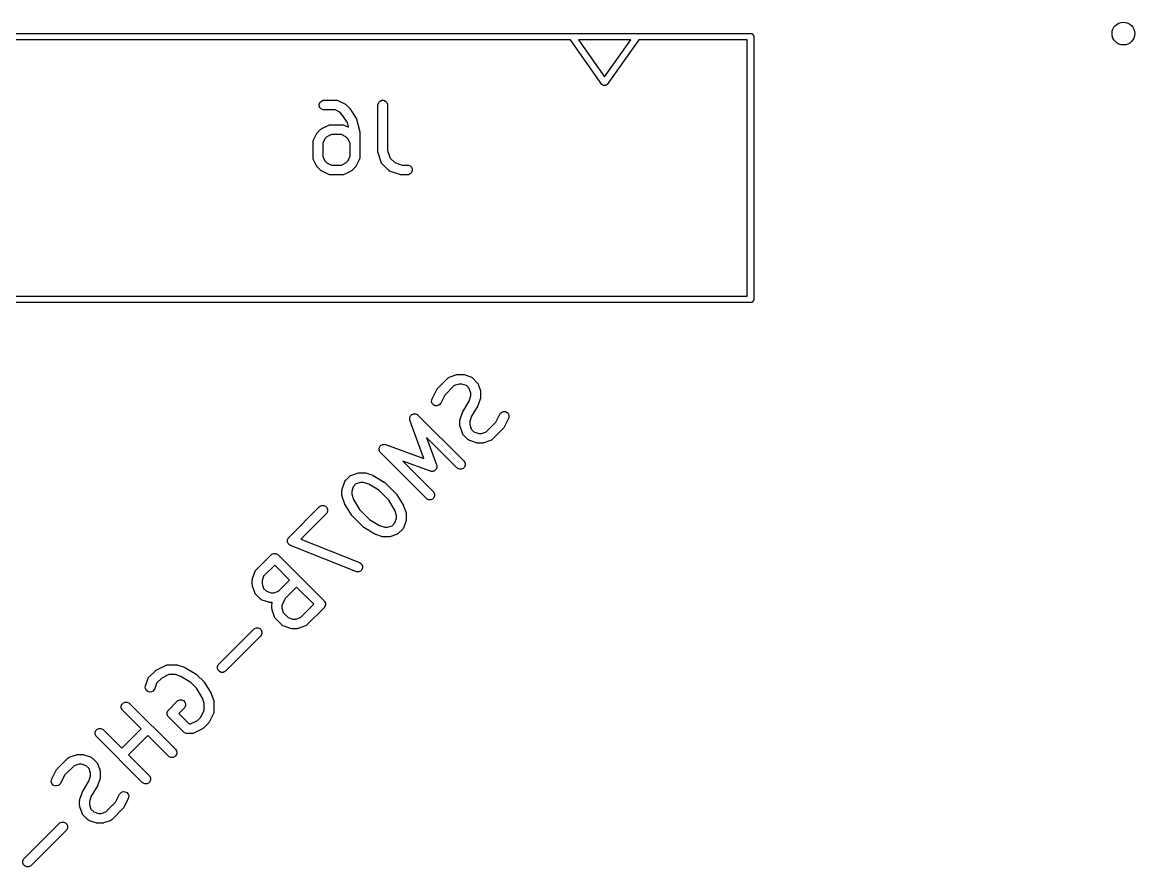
# Model space of a CAD drawing. Extents: x -0.05 to 2.94, y -0.16 to 2.16.
# Drawn here: x 2.132 to 2.807, y -0.106 to 0.407 of the extents above; entities that cross this region are included whole.
import ezdxf

# ---------------------------------------------------------------- set-up
doc = ezdxf.new("R2010")
doc.units = 0
doc.header["$MEASUREMENT"] = 0
doc.layers.add('BLACK', color=7, linetype='CONTINUOUS')

msp = doc.modelspace()

# ---------------------------------------------------------------- linework, layer by layer
at = {"layer": 'BLACK', "linetype": 'CONTINUOUS'}
for p, q in [((2.10142, 0.40013), (2.57386, 0.40013)), ((2.57386, 0.40013), (2.57461, 0.39998)), ((2.57461, 0.39998), (2.57568, 0.39891)), ((2.57568, 0.39891), (2.57583, 0.39816)), ((2.57583, 0.39816), (2.57583, 0.23871)), ((2.46457, 0.39619), (2.10339, 0.39619)), ((2.48367, 0.36918), (2.46457, 0.39619)), ((2.46939, 0.39619), (2.48528, 0.37373)), ((2.50116, 0.39619), (2.46939, 0.39619)), ((2.48528, 0.37373), (2.50116, 0.39619)), ((2.50598, 0.39619), (2.48688, 0.36918)), ((2.57189, 0.39619), (2.50598, 0.39619)), ((2.57189, 0.24068), (2.57189, 0.39619)), ((2.48423, 0.36865), (2.48367, 0.36918)), ((2.48456, 0.3686), (2.48423, 0.36865)), ((2.48484, 0.3684), (2.48456, 0.3686)), ((2.48528, 0.36847), (2.48484, 0.3684)), ((2.48571, 0.3684), (2.48528, 0.36847)), ((2.48599, 0.3686), (2.48571, 0.3684)), ((2.48633, 0.36865), (2.48599, 0.3686)), ((2.48688, 0.36918), (2.48633, 0.36865)), ((2.31224, 0.35721), (2.31269, 0.35827)), ((2.31269, 0.35827), (2.3135, 0.35908)), ((2.3135, 0.35908), (2.31456, 0.35953)), ((2.31456, 0.35953), (2.31514, 0.35958)), ((2.31514, 0.35958), (2.32264, 0.35958)), ((2.32264, 0.35958), (2.32322, 0.35953)), ((2.32322, 0.35953), (2.32331, 0.35948)), ((2.32331, 0.35948), (2.32342, 0.35948)), ((2.32342, 0.35948), (2.32396, 0.35927)), ((2.32396, 0.35927), (2.32771, 0.3574)), ((2.34787, 0.35721), (2.34831, 0.35827)), ((2.34831, 0.35827), (2.34912, 0.35908)), ((2.34912, 0.35908), (2.35019, 0.35953)), ((2.35019, 0.35953), (2.35134, 0.35953)), ((2.35134, 0.35953), (2.3524, 0.35908)), ((2.3524, 0.35908), (2.35322, 0.35827)), ((2.35322, 0.35827), (2.35366, 0.35721)), ((2.31224, 0.35605), (2.31224, 0.35721)), ((2.31269, 0.35499), (2.31224, 0.35605)), ((2.3135, 0.35417), (2.31269, 0.35499)), ((2.31456, 0.35373), (2.3135, 0.35417)), ((2.31514, 0.35368), (2.31456, 0.35373)), ((2.32194, 0.35368), (2.31514, 0.35368)), ((2.32464, 0.35233), (2.32194, 0.35368)), ((2.32597, 0.351), (2.32464, 0.35233)), ((2.32927, 0.34604), (2.32597, 0.351)), ((2.32771, 0.3574), (2.32796, 0.35724)), ((2.32796, 0.35724), (2.32803, 0.35721)), ((2.32803, 0.35721), (2.32811, 0.35714)), ((2.32811, 0.35714), (2.3282, 0.35709)), ((2.3282, 0.35709), (2.32825, 0.35703)), ((2.32825, 0.35703), (2.32848, 0.35684)), ((2.32848, 0.35684), (2.33035, 0.35497)), ((2.33035, 0.35497), (2.33035, 0.35497)), ((2.33035, 0.35497), (2.33035, 0.35497)), ((2.33035, 0.35497), (2.33054, 0.35474)), ((2.33054, 0.35474), (2.33072, 0.35452)), ((2.33072, 0.35452), (2.33072, 0.35452)), ((2.33072, 0.35452), (2.33072, 0.35452)), ((2.33072, 0.35452), (2.33447, 0.34889)), ((2.34781, 0.35663), (2.34787, 0.35721)), ((2.34781, 0.32851), (2.34781, 0.35663)), ((2.35366, 0.35721), (2.35371, 0.35663)), ((2.35371, 0.35663), (2.35371, 0.32899)), ((2.31382, 0.3424), (2.31757, 0.34427)), ((2.31757, 0.34427), (2.31811, 0.34448)), ((2.31811, 0.34448), (2.31822, 0.34449)), ((2.31822, 0.34449), (2.31831, 0.34453)), ((2.31831, 0.34453), (2.31889, 0.34458)), ((2.31889, 0.34458), (2.32639, 0.34458)), ((2.32639, 0.34458), (2.32697, 0.34453)), ((2.32697, 0.34453), (2.32706, 0.34449)), ((2.32706, 0.34449), (2.32717, 0.34448)), ((2.32717, 0.34448), (2.32771, 0.34427)), ((2.32771, 0.34427), (2.33, 0.34313)), ((2.33, 0.34313), (2.32927, 0.34604)), ((2.33447, 0.34889), (2.33464, 0.34858)), ((2.33464, 0.34858), (2.33468, 0.34852)), ((2.33468, 0.34852), (2.33471, 0.34845)), ((2.33471, 0.34845), (2.33474, 0.34838)), ((2.33474, 0.34838), (2.33476, 0.34831)), ((2.33476, 0.34831), (2.33488, 0.34797)), ((2.33488, 0.34797), (2.33675, 0.34047)), ((2.30875, 0.33545), (2.31062, 0.3392)), ((2.31062, 0.3392), (2.31078, 0.33945)), ((2.31078, 0.33945), (2.31081, 0.33952)), ((2.31081, 0.33952), (2.31088, 0.3396)), ((2.31088, 0.3396), (2.31093, 0.33969)), ((2.31093, 0.33969), (2.31099, 0.33974)), ((2.31099, 0.33974), (2.31118, 0.33997)), ((2.31118, 0.33997), (2.31305, 0.34184)), ((2.31305, 0.34184), (2.31328, 0.34203)), ((2.31328, 0.34203), (2.31333, 0.34209)), ((2.31333, 0.34209), (2.31342, 0.34214)), ((2.31342, 0.34214), (2.3135, 0.34221)), ((2.3135, 0.34221), (2.31357, 0.34224)), ((2.31357, 0.34224), (2.31382, 0.3424)), ((2.31959, 0.33868), (2.31689, 0.33733)), ((2.32569, 0.33868), (2.31959, 0.33868)), ((2.32839, 0.33733), (2.32569, 0.33868)), ((2.33675, 0.34047), (2.33677, 0.34037)), ((2.33677, 0.34037), (2.33678, 0.34033)), ((2.33678, 0.34033), (2.33681, 0.34012)), ((2.33681, 0.34012), (2.33684, 0.3399)), ((2.33684, 0.3399), (2.33683, 0.33986)), ((2.33683, 0.33986), (2.33684, 0.33976)), ((2.33684, 0.33976), (2.33684, 0.32476)), ((2.30844, 0.33413), (2.3085, 0.33471)), ((2.30844, 0.32476), (2.30844, 0.33413)), ((2.3085, 0.33471), (2.30854, 0.33481)), ((2.30854, 0.33491), (2.30875, 0.33545)), ((2.30854, 0.33481), (2.30854, 0.33491)), ((2.31569, 0.33613), (2.31434, 0.33343)), ((2.31434, 0.33343), (2.31434, 0.32546)), ((2.31689, 0.33733), (2.31569, 0.33613)), ((2.32959, 0.33613), (2.32839, 0.33733)), ((2.33094, 0.33343), (2.32959, 0.33613)), ((2.33094, 0.32546), (2.33094, 0.33343)), ((2.3085, 0.32418), (2.30844, 0.32476)), ((2.30854, 0.32408), (2.3085, 0.32418)), ((2.30854, 0.32398), (2.30854, 0.32408)), ((2.30875, 0.32344), (2.30854, 0.32398)), ((2.31434, 0.32546), (2.31569, 0.32276)), ((2.32959, 0.32276), (2.33094, 0.32546)), ((2.33674, 0.32398), (2.33653, 0.32344)), ((2.33678, 0.32418), (2.33674, 0.32408)), ((2.33674, 0.32408), (2.33674, 0.32398)), ((2.33684, 0.32476), (2.33678, 0.32418)), ((2.34784, 0.32822), (2.34781, 0.32851)), ((2.34783, 0.32814), (2.34784, 0.32822)), ((2.34785, 0.32804), (2.34783, 0.32814)), ((2.34787, 0.32793), (2.34785, 0.32804)), ((2.34789, 0.32786), (2.34787, 0.32793)), ((2.34796, 0.32757), (2.34789, 0.32786)), ((2.34983, 0.32195), (2.34796, 0.32757)), ((2.35371, 0.32899), (2.35522, 0.32448)), ((2.35522, 0.32448), (2.35798, 0.32171)), ((2.31062, 0.31969), (2.30875, 0.32344)), ((2.31078, 0.31944), (2.31062, 0.31969)), ((2.31081, 0.31937), (2.31078, 0.31944)), ((2.31088, 0.31929), (2.31081, 0.31937)), ((2.31093, 0.3192), (2.31088, 0.31929)), ((2.31099, 0.31915), (2.31093, 0.3192)), ((2.31118, 0.31892), (2.31099, 0.31915)), ((2.31305, 0.31705), (2.31118, 0.31892)), ((2.31569, 0.32276), (2.31689, 0.32156)), ((2.31689, 0.32156), (2.31959, 0.32021)), ((2.31959, 0.32021), (2.32569, 0.32021)), ((2.32569, 0.32021), (2.32839, 0.32156)), ((2.32839, 0.32156), (2.32959, 0.32276)), ((2.3341, 0.31892), (2.33223, 0.31705)), ((2.33429, 0.31915), (2.3341, 0.31892)), ((2.33435, 0.3192), (2.33429, 0.31915)), ((2.3344, 0.31929), (2.33435, 0.3192)), ((2.33447, 0.31937), (2.3344, 0.31929)), ((2.3345, 0.31944), (2.33447, 0.31937)), ((2.33465, 0.31969), (2.3345, 0.31944)), ((2.33653, 0.32344), (2.33465, 0.31969)), ((2.35007, 0.32142), (2.34983, 0.32195)), ((2.35014, 0.32134), (2.35007, 0.32142)), ((2.35018, 0.32124), (2.35014, 0.32134)), ((2.35055, 0.3208), (2.35018, 0.32124)), ((2.3543, 0.31705), (2.35055, 0.3208)), ((2.35798, 0.32171), (2.36249, 0.32021)), ((2.36249, 0.32021), (2.36576, 0.32021)), ((2.36576, 0.32021), (2.36634, 0.32016)), ((2.36634, 0.32016), (2.3674, 0.31971)), ((2.3674, 0.31971), (2.36821, 0.3189)), ((2.36821, 0.3189), (2.36866, 0.31784)), ((2.36866, 0.31784), (2.36866, 0.31668)), ((2.31328, 0.31686), (2.31305, 0.31705)), ((2.31333, 0.3168), (2.31328, 0.31686)), ((2.31342, 0.31675), (2.31333, 0.3168)), ((2.3135, 0.31668), (2.31342, 0.31675)), ((2.31357, 0.31665), (2.3135, 0.31668)), ((2.31382, 0.31649), (2.31357, 0.31665)), ((2.31757, 0.31462), (2.31382, 0.31649)), ((2.31811, 0.31441), (2.31757, 0.31462)), ((2.31822, 0.3144), (2.31811, 0.31441)), ((2.31831, 0.31436), (2.31822, 0.3144)), ((2.31889, 0.31431), (2.31831, 0.31436)), ((2.32639, 0.31431), (2.31889, 0.31431)), ((2.32697, 0.31436), (2.32639, 0.31431)), ((2.32706, 0.3144), (2.32697, 0.31436)), ((2.32717, 0.31441), (2.32706, 0.3144)), ((2.32771, 0.31462), (2.32717, 0.31441)), ((2.33146, 0.31649), (2.32771, 0.31462)), ((2.33171, 0.31665), (2.33146, 0.31649)), ((2.33178, 0.31668), (2.33171, 0.31665)), ((2.33186, 0.31675), (2.33178, 0.31668)), ((2.33195, 0.3168), (2.33186, 0.31675)), ((2.332, 0.31686), (2.33195, 0.3168)), ((2.33223, 0.31705), (2.332, 0.31686)), ((2.35474, 0.31668), (2.3543, 0.31705)), ((2.35484, 0.31664), (2.35474, 0.31668)), ((2.35492, 0.31657), (2.35484, 0.31664)), ((2.35545, 0.31633), (2.35492, 0.31657)), ((2.36108, 0.31446), (2.35545, 0.31633)), ((2.36136, 0.31439), (2.36108, 0.31446)), ((2.36143, 0.31436), (2.36136, 0.31439)), ((2.36154, 0.31435), (2.36143, 0.31436)), ((2.36164, 0.31433), (2.36154, 0.31435)), ((2.36172, 0.31434), (2.36164, 0.31433)), ((2.36201, 0.31431), (2.36172, 0.31434)), ((2.36576, 0.31431), (2.36201, 0.31431)), ((2.36634, 0.31436), (2.36576, 0.31431)), ((2.3674, 0.3148), (2.36634, 0.31436)), ((2.36821, 0.31562), (2.3674, 0.3148)), ((2.36866, 0.31668), (2.36821, 0.31562)), ((2.57386, 0.23674), (2.10142, 0.23674)), ((2.10339, 0.24068), (2.57189, 0.24068)), ((2.57461, 0.23689), (2.57386, 0.23674)), ((2.57568, 0.23796), (2.57461, 0.23689)), ((2.57583, 0.23871), (2.57568, 0.23796)), ((2.38385, 0.18438), (2.39048, 0.19101)), ((2.39048, 0.19101), (2.39092, 0.19137)), ((2.39092, 0.19137), (2.39102, 0.19141)), ((2.39102, 0.19141), (2.3911, 0.19148)), ((2.3911, 0.19148), (2.39163, 0.19172)), ((2.39163, 0.19172), (2.39561, 0.19305)), ((2.39561, 0.19305), (2.39589, 0.19311)), ((2.39589, 0.19311), (2.39597, 0.19314)), ((2.39597, 0.19314), (2.39607, 0.19315)), ((2.39607, 0.19315), (2.39617, 0.19317)), ((2.39617, 0.19317), (2.39625, 0.19317)), ((2.39625, 0.19317), (2.39654, 0.1932)), ((2.39654, 0.1932), (2.39919, 0.1932)), ((2.39919, 0.1932), (2.39948, 0.19317)), ((2.39948, 0.19317), (2.39956, 0.19317)), ((2.39956, 0.19317), (2.39966, 0.19315)), ((2.39966, 0.19315), (2.39977, 0.19314)), ((2.39977, 0.19314), (2.39984, 0.19311)), ((2.39984, 0.19311), (2.40013, 0.19305)), ((2.40013, 0.19305), (2.4041, 0.19172)), ((2.4041, 0.19172), (2.40463, 0.19148)), ((2.40463, 0.19148), (2.40471, 0.19141)), ((2.40471, 0.19141), (2.40481, 0.19137)), ((2.40481, 0.19137), (2.40526, 0.19101)), ((2.40526, 0.19101), (2.40791, 0.18836)), ((2.38064, 0.17831), (2.3833, 0.18361)), ((2.3833, 0.18361), (2.38345, 0.18386)), ((2.38345, 0.18386), (2.38348, 0.18393)), ((2.38348, 0.18393), (2.38355, 0.18401)), ((2.38355, 0.18401), (2.3836, 0.1841)), ((2.3836, 0.1841), (2.38366, 0.18415)), ((2.38366, 0.18415), (2.38385, 0.18438)), ((2.39416, 0.18634), (2.38836, 0.18054)), ((2.39702, 0.18729), (2.39416, 0.18634)), ((2.39871, 0.18729), (2.39702, 0.18729)), ((2.40157, 0.18634), (2.39871, 0.18729)), ((2.40324, 0.18467), (2.40157, 0.18634)), ((2.40419, 0.18181), (2.40324, 0.18467)), ((2.40791, 0.18836), (2.40828, 0.18791)), ((2.40828, 0.18791), (2.40832, 0.18781)), ((2.40832, 0.18781), (2.40839, 0.18773)), ((2.40839, 0.18773), (2.40862, 0.1872)), ((2.40862, 0.1872), (2.40995, 0.18322)), ((2.40995, 0.18322), (2.41001, 0.18294)), ((2.41001, 0.18294), (2.41004, 0.18287)), ((2.41004, 0.18287), (2.41005, 0.18276)), ((2.41005, 0.18276), (2.41008, 0.18266)), ((2.41008, 0.18266), (2.41007, 0.18258)), ((2.41007, 0.18258), (2.4101, 0.18229)), ((2.4101, 0.18229), (2.4101, 0.17964)), ((2.38036, 0.17662), (2.38044, 0.17777)), ((2.38072, 0.17553), (2.38036, 0.17662)), ((2.38044, 0.17777), (2.38064, 0.17831)), ((2.38147, 0.17466), (2.38072, 0.17553)), ((2.38593, 0.17567), (2.38562, 0.17518)), ((2.38836, 0.18054), (2.38593, 0.17567)), ((2.39931, 0.17055), (2.40312, 0.1769)), ((2.40312, 0.1769), (2.40419, 0.18012)), ((2.40419, 0.18012), (2.40419, 0.18181)), ((2.40995, 0.17871), (2.40862, 0.17473)), ((2.41001, 0.17899), (2.40995, 0.17871)), ((2.41004, 0.17906), (2.41001, 0.17899)), ((2.41005, 0.17917), (2.41004, 0.17906)), ((2.41008, 0.17927), (2.41005, 0.17917)), ((2.4101, 0.17964), (2.41007, 0.17935)), ((2.41007, 0.17935), (2.41008, 0.17927)), ((2.36803, 0.16848), (2.36839, 0.16884)), ((2.36839, 0.16884), (2.36845, 0.16886)), ((2.36845, 0.16886), (2.3685, 0.16891)), ((2.3685, 0.16891), (2.36898, 0.16908)), ((2.36898, 0.16908), (2.36945, 0.16928)), ((2.36945, 0.16928), (2.36952, 0.16928)), ((2.36952, 0.16928), (2.36958, 0.1693)), ((2.36958, 0.1693), (2.37009, 0.16928)), ((2.37009, 0.16928), (2.3706, 0.16928)), ((2.3706, 0.16928), (2.37067, 0.16925)), ((2.37067, 0.16925), (2.37073, 0.16925)), ((2.37073, 0.16925), (2.3712, 0.16903)), ((2.3712, 0.16903), (2.37167, 0.16884)), ((2.37167, 0.16884), (2.37174, 0.16878)), ((2.37174, 0.16878), (2.37178, 0.16876)), ((2.37178, 0.16876), (2.37182, 0.16871)), ((2.37182, 0.16871), (2.37212, 0.16847)), ((2.38251, 0.17414), (2.38147, 0.17466)), ((2.38365, 0.17406), (2.38251, 0.17414)), ((2.38475, 0.17442), (2.38365, 0.17406)), ((2.38562, 0.17518), (2.38475, 0.17442)), ((2.39772, 0.16599), (2.39904, 0.16997)), ((2.39904, 0.16997), (2.39906, 0.17001)), ((2.39906, 0.17003), (2.39917, 0.17026)), ((2.39906, 0.17001), (2.39906, 0.17003)), ((2.39917, 0.17026), (2.39928, 0.1705)), ((2.39928, 0.1705), (2.39929, 0.17051)), ((2.39929, 0.17051), (2.39931, 0.17055)), ((2.40835, 0.17414), (2.40454, 0.16779)), ((2.40837, 0.17418), (2.40835, 0.17414)), ((2.40839, 0.1742), (2.40837, 0.17418)), ((2.40849, 0.17443), (2.40839, 0.1742)), ((2.4086, 0.17467), (2.40849, 0.17443)), ((2.40862, 0.17473), (2.4086, 0.17469)), ((2.4086, 0.17469), (2.4086, 0.17467)), ((2.4193, 0.16416), (2.42174, 0.16903)), ((2.42174, 0.16903), (2.42205, 0.16952)), ((2.42205, 0.16952), (2.42292, 0.17027)), ((2.42292, 0.17027), (2.42401, 0.17064)), ((2.42401, 0.17064), (2.42516, 0.17056)), ((2.42516, 0.17056), (2.42619, 0.17004)), ((2.42619, 0.17004), (2.42695, 0.16917)), ((2.42695, 0.16917), (2.42731, 0.16808)), ((2.36711, 0.16593), (2.36713, 0.16645)), ((2.36713, 0.16585), (2.36711, 0.16593)), ((2.36713, 0.16696), (2.36716, 0.16702)), ((2.36713, 0.16645), (2.36713, 0.16696)), ((2.36713, 0.16581), (2.36713, 0.16585)), ((2.36716, 0.16574), (2.36713, 0.16581)), ((2.36716, 0.16709), (2.36738, 0.16755)), ((2.36716, 0.16702), (2.36716, 0.16709)), ((2.36725, 0.16537), (2.36716, 0.16574)), ((2.3757, 0.14216), (2.36725, 0.16537)), ((2.36738, 0.16755), (2.36757, 0.16802)), ((2.36757, 0.16802), (2.36762, 0.16807)), ((2.36762, 0.16807), (2.36765, 0.16813)), ((2.36765, 0.16813), (2.36803, 0.16848)), ((2.37212, 0.16847), (2.39996, 0.14063)), ((2.39757, 0.16506), (2.39759, 0.16535)), ((2.39757, 0.16241), (2.39757, 0.16506)), ((2.39759, 0.16211), (2.39757, 0.16241)), ((2.39759, 0.16543), (2.39761, 0.16553)), ((2.39759, 0.16535), (2.39759, 0.16543)), ((2.39759, 0.16204), (2.39759, 0.16211)), ((2.39761, 0.16193), (2.39759, 0.16204)), ((2.39761, 0.16553), (2.39762, 0.16563)), ((2.39762, 0.16563), (2.39765, 0.16571)), ((2.39765, 0.16571), (2.39772, 0.16599)), ((2.40454, 0.16779), (2.40347, 0.16458)), ((2.40347, 0.16458), (2.40347, 0.16289)), ((2.40347, 0.16289), (2.40443, 0.16002)), ((2.41351, 0.15836), (2.4193, 0.16416)), ((2.42702, 0.16639), (2.42437, 0.16109)), ((2.42723, 0.16693), (2.42702, 0.16639)), ((2.42731, 0.16808), (2.42723, 0.16693)), ((2.39762, 0.16183), (2.39761, 0.16193)), ((2.39765, 0.16176), (2.39762, 0.16183)), ((2.39772, 0.16147), (2.39765, 0.16176)), ((2.39904, 0.1575), (2.39772, 0.16147)), ((2.39928, 0.15697), (2.39904, 0.1575)), ((2.39935, 0.15689), (2.39928, 0.15697)), ((2.39939, 0.15679), (2.39935, 0.15689)), ((2.39976, 0.15634), (2.39939, 0.15679)), ((2.40241, 0.15369), (2.39976, 0.15634)), ((2.40443, 0.16002), (2.40609, 0.15836)), ((2.40609, 0.15836), (2.40895, 0.1574)), ((2.40895, 0.1574), (2.41064, 0.1574)), ((2.41064, 0.1574), (2.41351, 0.15836)), ((2.42382, 0.16032), (2.41719, 0.15369)), ((2.424, 0.16054), (2.42382, 0.16032)), ((2.42406, 0.1606), (2.424, 0.16054)), ((2.42412, 0.16068), (2.42406, 0.1606)), ((2.42418, 0.16077), (2.42412, 0.16068)), ((2.42421, 0.16084), (2.42418, 0.16077)), ((2.42437, 0.16109), (2.42421, 0.16084)), ((2.34857, 0.1484), (2.34877, 0.14887)), ((2.34877, 0.14887), (2.34894, 0.14935)), ((2.34894, 0.14935), (2.34899, 0.1494)), ((2.34899, 0.1494), (2.34901, 0.14946)), ((2.34901, 0.14946), (2.34938, 0.14983)), ((2.34938, 0.14983), (2.34972, 0.1502)), ((2.34972, 0.1502), (2.34978, 0.15023)), ((2.34978, 0.15023), (2.34983, 0.15028)), ((2.34983, 0.15028), (2.3503, 0.15048)), ((2.3503, 0.15048), (2.35077, 0.15069)), ((2.35077, 0.15069), (2.35083, 0.15069)), ((2.35083, 0.15069), (2.35089, 0.15072)), ((2.35089, 0.15072), (2.35141, 0.15072)), ((2.35141, 0.15072), (2.35192, 0.15074)), ((2.35192, 0.15074), (2.35201, 0.15072)), ((2.35201, 0.15072), (2.35205, 0.15072)), ((2.35205, 0.15072), (2.35211, 0.15069)), ((2.35211, 0.15069), (2.35248, 0.1506)), ((2.35248, 0.1506), (2.3757, 0.14216)), ((2.39578, 0.13646), (2.37735, 0.15488)), ((2.37735, 0.15488), (2.38341, 0.13823)), ((2.40286, 0.15332), (2.40241, 0.15369)), ((2.40295, 0.15328), (2.40286, 0.15332)), ((2.40303, 0.15321), (2.40295, 0.15328)), ((2.40356, 0.15298), (2.40303, 0.15321)), ((2.40754, 0.15165), (2.40356, 0.15298)), ((2.40782, 0.15159), (2.40754, 0.15165)), ((2.4079, 0.15156), (2.40782, 0.15159)), ((2.408, 0.15155), (2.4079, 0.15156)), ((2.4081, 0.15152), (2.408, 0.15155)), ((2.40818, 0.15153), (2.4081, 0.15152)), ((2.40847, 0.1515), (2.40818, 0.15153)), ((2.41112, 0.1515), (2.40847, 0.1515)), ((2.41142, 0.15153), (2.41112, 0.1515)), ((2.41149, 0.15152), (2.41142, 0.15153)), ((2.4116, 0.15155), (2.41149, 0.15152)), ((2.4117, 0.15156), (2.4116, 0.15155)), ((2.41177, 0.15159), (2.4117, 0.15156)), ((2.41206, 0.15165), (2.41177, 0.15159)), ((2.41603, 0.15298), (2.41206, 0.15165)), ((2.41656, 0.15321), (2.41603, 0.15298)), ((2.41664, 0.15328), (2.41656, 0.15321)), ((2.41674, 0.15332), (2.41664, 0.15328)), ((2.41719, 0.15369), (2.41674, 0.15332)), ((2.34855, 0.14827), (2.34857, 0.14833)), ((2.34857, 0.14776), (2.34855, 0.14827)), ((2.34857, 0.14833), (2.34857, 0.1484)), ((2.34857, 0.14725), (2.34857, 0.14776)), ((2.3486, 0.14719), (2.34857, 0.14725)), ((2.3486, 0.14712), (2.3486, 0.14719)), ((2.34882, 0.14666), (2.3486, 0.14712)), ((2.34901, 0.14618), (2.34882, 0.14666)), ((2.34907, 0.14611), (2.34901, 0.14618)), ((2.34909, 0.14608), (2.34907, 0.14611)), ((2.34914, 0.14603), (2.34909, 0.14608)), ((2.34938, 0.14574), (2.34914, 0.14603)), ((2.37722, 0.1179), (2.34938, 0.14574)), ((2.37962, 0.13444), (2.36297, 0.1405)), ((2.36297, 0.1405), (2.3814, 0.12207)), ((2.38268, 0.13517), (2.38238, 0.13484)), ((2.38301, 0.13547), (2.38268, 0.13517)), ((2.38307, 0.13559), (2.38301, 0.13547)), ((2.38316, 0.13569), (2.38307, 0.13559)), ((2.38331, 0.13611), (2.38316, 0.13569)), ((2.3835, 0.13652), (2.38331, 0.13611)), ((2.38341, 0.13823), (2.38347, 0.13799)), ((2.38347, 0.13799), (2.3835, 0.13792)), ((2.3835, 0.13792), (2.3835, 0.13785)), ((2.3835, 0.13785), (2.38355, 0.13767)), ((2.38351, 0.13665), (2.3835, 0.13652)), ((2.38355, 0.13677), (2.38351, 0.13665)), ((2.38355, 0.13767), (2.38353, 0.13722)), ((2.38353, 0.13722), (2.38355, 0.13677)), ((2.39623, 0.13609), (2.39578, 0.13646)), ((2.39729, 0.13565), (2.39623, 0.13609)), ((2.39844, 0.13565), (2.39729, 0.13565)), ((2.39951, 0.13609), (2.39844, 0.13565)), ((2.40032, 0.1369), (2.39951, 0.13609)), ((2.39996, 0.14063), (2.40032, 0.14018)), ((2.40032, 0.14018), (2.40076, 0.13912)), ((2.40076, 0.13797), (2.40032, 0.1369)), ((2.40076, 0.13912), (2.40076, 0.13797)), ((2.32776, 0.12816), (2.3278, 0.12825)), ((2.3278, 0.12825), (2.32817, 0.1287)), ((2.32817, 0.1287), (2.33082, 0.13135)), ((2.33082, 0.13135), (2.33127, 0.13172)), ((2.33127, 0.13172), (2.33137, 0.13176)), ((2.33137, 0.13176), (2.33145, 0.13183)), ((2.33145, 0.13183), (2.33198, 0.13207)), ((2.33198, 0.13207), (2.33595, 0.13339)), ((2.33595, 0.13339), (2.33624, 0.13346)), ((2.33624, 0.13346), (2.33631, 0.13349)), ((2.33631, 0.13349), (2.33642, 0.1335)), ((2.33642, 0.1335), (2.33652, 0.13352)), ((2.33652, 0.13352), (2.3366, 0.13351)), ((2.3366, 0.13351), (2.33689, 0.13354)), ((2.33689, 0.13354), (2.33954, 0.13354)), ((2.33954, 0.13354), (2.33983, 0.13351)), ((2.33983, 0.13351), (2.33991, 0.13352)), ((2.33991, 0.13352), (2.34001, 0.1335)), ((2.34001, 0.1335), (2.34011, 0.13349)), ((2.34011, 0.13349), (2.34019, 0.13346)), ((2.34019, 0.13346), (2.34047, 0.13339)), ((2.34047, 0.13339), (2.34445, 0.13207)), ((2.34445, 0.13207), (2.34449, 0.13205)), ((2.34449, 0.13205), (2.34451, 0.13204)), ((2.34451, 0.13204), (2.34474, 0.13193)), ((2.34474, 0.13193), (2.34498, 0.13183)), ((2.34498, 0.13183), (2.34499, 0.13182)), ((2.34499, 0.13182), (2.34503, 0.1318)), ((2.34503, 0.1318), (2.35166, 0.12782)), ((2.37986, 0.13438), (2.37962, 0.13444)), ((2.37993, 0.13435), (2.37986, 0.13438)), ((2.38, 0.13435), (2.37993, 0.13435)), ((2.38019, 0.1343), (2.38, 0.13435)), ((2.38063, 0.13432), (2.38019, 0.1343)), ((2.38108, 0.1343), (2.38063, 0.13432)), ((2.38121, 0.13434), (2.38108, 0.1343)), ((2.38134, 0.13435), (2.38121, 0.13434)), ((2.38174, 0.13454), (2.38134, 0.13435)), ((2.38216, 0.13469), (2.38174, 0.13454)), ((2.38226, 0.13478), (2.38216, 0.13469)), ((2.38238, 0.13484), (2.38226, 0.13478)), ((2.32598, 0.12264), (2.32601, 0.12293)), ((2.32598, 0.11998), (2.32598, 0.12264)), ((2.326, 0.12301), (2.32603, 0.12311)), ((2.32601, 0.12293), (2.326, 0.12301)), ((2.32603, 0.12311), (2.32604, 0.12321)), ((2.32604, 0.12321), (2.32607, 0.12328)), ((2.32607, 0.12328), (2.32613, 0.12357)), ((2.32613, 0.12357), (2.32746, 0.12755)), ((2.32746, 0.12755), (2.32769, 0.12808)), ((2.32769, 0.12808), (2.32776, 0.12816)), ((2.33284, 0.12502), (2.33189, 0.12216)), ((2.33189, 0.12216), (2.33189, 0.12046)), ((2.33451, 0.12668), (2.33284, 0.12502)), ((2.33737, 0.12764), (2.33451, 0.12668)), ((2.33906, 0.12764), (2.33737, 0.12764)), ((2.34227, 0.12657), (2.33906, 0.12764)), ((2.34831, 0.12294), (2.34227, 0.12657)), ((2.35443, 0.11683), (2.34831, 0.12294)), ((2.35166, 0.12782), (2.35174, 0.12776)), ((2.35174, 0.12776), (2.35178, 0.12774)), ((2.35178, 0.12774), (2.35195, 0.1276)), ((2.35195, 0.1276), (2.35213, 0.12747)), ((2.35213, 0.12747), (2.35215, 0.12744)), ((2.35215, 0.12744), (2.35223, 0.12738)), ((2.35223, 0.12738), (2.35886, 0.12075)), ((2.3814, 0.12207), (2.38176, 0.12163)), ((2.38176, 0.12163), (2.3822, 0.12056)), ((2.32601, 0.11969), (2.32598, 0.11998)), ((2.326, 0.11962), (2.32601, 0.11969)), ((2.32603, 0.11951), (2.326, 0.11962)), ((2.32604, 0.11941), (2.32603, 0.11951)), ((2.32607, 0.11934), (2.32604, 0.11941)), ((2.32613, 0.11905), (2.32607, 0.11934)), ((2.32746, 0.11507), (2.32613, 0.11905)), ((2.32748, 0.11503), (2.32746, 0.11507)), ((2.32748, 0.11501), (2.32748, 0.11503)), ((2.32759, 0.11478), (2.32748, 0.11501)), ((2.32769, 0.11455), (2.32759, 0.11478)), ((2.33189, 0.12046), (2.33296, 0.11725)), ((2.33296, 0.11725), (2.33658, 0.11121)), ((2.35805, 0.11079), (2.35443, 0.11683)), ((2.35886, 0.12075), (2.35892, 0.12067)), ((2.35892, 0.12067), (2.35896, 0.12064)), ((2.35896, 0.12064), (2.35909, 0.12047)), ((2.35909, 0.12047), (2.35923, 0.1203)), ((2.35923, 0.1203), (2.35924, 0.12026)), ((2.35924, 0.12026), (2.3593, 0.12018)), ((2.3593, 0.12018), (2.36328, 0.11355)), ((2.37767, 0.11753), (2.37722, 0.1179)), ((2.37873, 0.11709), (2.37767, 0.11753)), ((2.37988, 0.11709), (2.37873, 0.11709)), ((2.38095, 0.11753), (2.37988, 0.11709)), ((2.38176, 0.11834), (2.38095, 0.11753)), ((2.3822, 0.11941), (2.38176, 0.11834)), ((2.3822, 0.12056), (2.3822, 0.11941)), ((2.2937, 0.09423), (2.31226, 0.11279)), ((2.31644, 0.10862), (2.30105, 0.09322)), ((2.31226, 0.11279), (2.31271, 0.11316)), ((2.31271, 0.11316), (2.31377, 0.1136)), ((2.31377, 0.1136), (2.31493, 0.1136)), ((2.31493, 0.1136), (2.31599, 0.11316)), ((2.31599, 0.11316), (2.31681, 0.11235)), ((2.31681, 0.10906), (2.31644, 0.10862)), ((2.31681, 0.11235), (2.31725, 0.11128)), ((2.31725, 0.11013), (2.31681, 0.10906)), ((2.31725, 0.11128), (2.31725, 0.11013)), ((2.32771, 0.11453), (2.32769, 0.11455)), ((2.32773, 0.11449), (2.32771, 0.11453)), ((2.3317, 0.10786), (2.32773, 0.11449)), ((2.33658, 0.11121), (2.34269, 0.1051)), ((2.35912, 0.10757), (2.35805, 0.11079)), ((2.36328, 0.11355), (2.3633, 0.11351)), ((2.3633, 0.11351), (2.36331, 0.11349)), ((2.36331, 0.11349), (2.36342, 0.11326)), ((2.36342, 0.11326), (2.36353, 0.11303)), ((2.36353, 0.11303), (2.36353, 0.11301)), ((2.36353, 0.11301), (2.36355, 0.11296)), ((2.36355, 0.11296), (2.36488, 0.10899)), ((2.36488, 0.10899), (2.36494, 0.1087)), ((2.36494, 0.1087), (2.36497, 0.10863)), ((2.36497, 0.10863), (2.36498, 0.10853)), ((2.36498, 0.10853), (2.365, 0.10842)), ((2.365, 0.10842), (2.365, 0.10835)), ((2.365, 0.10835), (2.36503, 0.10805)), ((2.36503, 0.10805), (2.36503, 0.1054)), ((2.33176, 0.10778), (2.3317, 0.10786)), ((2.33178, 0.10774), (2.33176, 0.10778)), ((2.33192, 0.10757), (2.33178, 0.10774)), ((2.33205, 0.1074), (2.33192, 0.10757)), ((2.33208, 0.10737), (2.33205, 0.1074)), ((2.33215, 0.10729), (2.33208, 0.10737)), ((2.33878, 0.10066), (2.33215, 0.10729)), ((2.34269, 0.1051), (2.34873, 0.10147)), ((2.34873, 0.10147), (2.35195, 0.1004)), ((2.35364, 0.1004), (2.3565, 0.10136)), ((2.3565, 0.10136), (2.35817, 0.10302)), ((2.35817, 0.10302), (2.35912, 0.10588)), ((2.35912, 0.10588), (2.35912, 0.10757)), ((2.36488, 0.10447), (2.36355, 0.10049)), ((2.36494, 0.10475), (2.36488, 0.10447)), ((2.36497, 0.10483), (2.36494, 0.10475)), ((2.36498, 0.10493), (2.36497, 0.10483)), ((2.365, 0.10503), (2.36498, 0.10493)), ((2.36503, 0.1054), (2.365, 0.10511)), ((2.365, 0.10511), (2.365, 0.10503)), ((2.33885, 0.1006), (2.33878, 0.10066)), ((2.33888, 0.10056), (2.33885, 0.1006)), ((2.33906, 0.10043), (2.33888, 0.10056)), ((2.33922, 0.1003), (2.33906, 0.10043)), ((2.33926, 0.10028), (2.33922, 0.1003)), ((2.33934, 0.10022), (2.33926, 0.10028)), ((2.34597, 0.09624), (2.33934, 0.10022)), ((2.34601, 0.09622), (2.34597, 0.09624)), ((2.34603, 0.09621), (2.34601, 0.09622)), ((2.34626, 0.0961), (2.34603, 0.09621)), ((2.3465, 0.09599), (2.34626, 0.0961)), ((2.34652, 0.09599), (2.3465, 0.09599)), ((2.34656, 0.09597), (2.34652, 0.09599)), ((2.35054, 0.09465), (2.34656, 0.09597)), ((2.35082, 0.09458), (2.35054, 0.09465)), ((2.35089, 0.09455), (2.35082, 0.09458)), ((2.351, 0.09454), (2.35089, 0.09455)), ((2.3511, 0.09452), (2.351, 0.09454)), ((2.35118, 0.09452), (2.3511, 0.09452)), ((2.35147, 0.0945), (2.35118, 0.09452)), ((2.35412, 0.0945), (2.35147, 0.0945)), ((2.35195, 0.1004), (2.35364, 0.1004)), ((2.35441, 0.09452), (2.35412, 0.0945)), ((2.35449, 0.09452), (2.35441, 0.09452)), ((2.35459, 0.09454), (2.35449, 0.09452)), ((2.3547, 0.09455), (2.35459, 0.09454)), ((2.35477, 0.09458), (2.3547, 0.09455)), ((2.35505, 0.09465), (2.35477, 0.09458)), ((2.35903, 0.09597), (2.35505, 0.09465)), ((2.35956, 0.09621), (2.35903, 0.09597)), ((2.35964, 0.09628), (2.35956, 0.09621)), ((2.35974, 0.09632), (2.35964, 0.09628)), ((2.36019, 0.09669), (2.35974, 0.09632)), ((2.36284, 0.09934), (2.36019, 0.09669)), ((2.3632, 0.09979), (2.36284, 0.09934)), ((2.36324, 0.09988), (2.3632, 0.09979)), ((2.36331, 0.09996), (2.36324, 0.09988)), ((2.36355, 0.10049), (2.36331, 0.09996)), ((2.29289, 0.09269), (2.2929, 0.0927)), ((2.2929, 0.09213), (2.29289, 0.09269)), ((2.2929, 0.09272), (2.29311, 0.09324)), ((2.2929, 0.0927), (2.2929, 0.09272)), ((2.2929, 0.09157), (2.2929, 0.09213)), ((2.2929, 0.09155), (2.2929, 0.09157)), ((2.2929, 0.09153), (2.2929, 0.09155)), ((2.29312, 0.09102), (2.2929, 0.09153)), ((2.29311, 0.09324), (2.29332, 0.09376)), ((2.29334, 0.09051), (2.29312, 0.09102)), ((2.29332, 0.09376), (2.29333, 0.09377)), ((2.29333, 0.09377), (2.29334, 0.09379)), ((2.29334, 0.09379), (2.2937, 0.09423)), ((2.29335, 0.09049), (2.29334, 0.09051)), ((2.29336, 0.09048), (2.29335, 0.09049)), ((2.29376, 0.09008), (2.29336, 0.09048)), ((2.29415, 0.08969), (2.29376, 0.09008)), ((2.29417, 0.08968), (2.29415, 0.08969)), ((2.29418, 0.08967), (2.29417, 0.08968)), ((2.29469, 0.0894), (2.29418, 0.08967)), ((2.33446, 0.0735), (2.29469, 0.0894)), ((2.30105, 0.09322), (2.33666, 0.07898)), ((2.27382, 0.07435), (2.2831, 0.08363)), ((2.2831, 0.08363), (2.28355, 0.084)), ((2.28355, 0.084), (2.28461, 0.08444)), ((2.28461, 0.08444), (2.28576, 0.08444)), ((2.28576, 0.08444), (2.28683, 0.084)), ((2.28683, 0.084), (2.28727, 0.08363)), ((2.28727, 0.08363), (2.31511, 0.05579)), ((2.27345, 0.0739), (2.27382, 0.07435)), ((2.28519, 0.07736), (2.27849, 0.07067)), ((2.29427, 0.06828), (2.28519, 0.07736)), ((2.33666, 0.07898), (2.33717, 0.07871)), ((2.33717, 0.07871), (2.338, 0.07791)), ((2.33804, 0.07463), (2.33723, 0.0738)), ((2.338, 0.07791), (2.33845, 0.07685)), ((2.33846, 0.0757), (2.33804, 0.07463)), ((2.33845, 0.07685), (2.33846, 0.0757)), ((2.27163, 0.06828), (2.27166, 0.06858)), ((2.27163, 0.06563), (2.27163, 0.06828)), ((2.27165, 0.06865), (2.27167, 0.06876)), ((2.27166, 0.06858), (2.27165, 0.06865)), ((2.27167, 0.06876), (2.27168, 0.06886)), ((2.27168, 0.06886), (2.27171, 0.06893)), ((2.27171, 0.06893), (2.27178, 0.06922)), ((2.27178, 0.06922), (2.27311, 0.07319)), ((2.27311, 0.07319), (2.27334, 0.07372)), ((2.27334, 0.07372), (2.27341, 0.0738)), ((2.27341, 0.0738), (2.27345, 0.0739)), ((2.27849, 0.07067), (2.27753, 0.06781)), ((2.27753, 0.06781), (2.27753, 0.06611)), ((2.28757, 0.06159), (2.29427, 0.06828)), ((2.33502, 0.07334), (2.33446, 0.0735)), ((2.33617, 0.07335), (2.33502, 0.07334)), ((2.33723, 0.0738), (2.33617, 0.07335)), ((2.27166, 0.06534), (2.27163, 0.06563)), ((2.27165, 0.06526), (2.27166, 0.06534)), ((2.27167, 0.06516), (2.27165, 0.06526)), ((2.27168, 0.06506), (2.27167, 0.06516)), ((2.27171, 0.06498), (2.27168, 0.06506)), ((2.27178, 0.0647), (2.27171, 0.06498)), ((2.27311, 0.06072), (2.27178, 0.0647)), ((2.27753, 0.06611), (2.27849, 0.06325)), ((2.27849, 0.06325), (2.28015, 0.06159)), ((2.28015, 0.06159), (2.28301, 0.06063)), ((2.28471, 0.06063), (2.28757, 0.06159)), ((2.29844, 0.06411), (2.29159, 0.05726)), ((2.30885, 0.0537), (2.29844, 0.06411)), ((2.27334, 0.06019), (2.27311, 0.06072)), ((2.27341, 0.06011), (2.27334, 0.06019)), ((2.27345, 0.06002), (2.27341, 0.06011)), ((2.27382, 0.05957), (2.27345, 0.06002)), ((2.27647, 0.05692), (2.27382, 0.05957)), ((2.27692, 0.05655), (2.27647, 0.05692)), ((2.27702, 0.05651), (2.27692, 0.05655)), ((2.2771, 0.05644), (2.27702, 0.05651)), ((2.27762, 0.0562), (2.2771, 0.05644)), ((2.2816, 0.05488), (2.27762, 0.0562)), ((2.28189, 0.05481), (2.2816, 0.05488)), ((2.28196, 0.05478), (2.28189, 0.05481)), ((2.28206, 0.05477), (2.28196, 0.05478)), ((2.28217, 0.05475), (2.28206, 0.05477)), ((2.28224, 0.05475), (2.28217, 0.05475)), ((2.28253, 0.05473), (2.28224, 0.05475)), ((2.28376, 0.05473), (2.28253, 0.05473)), ((2.28301, 0.06063), (2.28471, 0.06063)), ((2.28356, 0.0537), (2.28362, 0.05428)), ((2.28362, 0.05428), (2.28366, 0.05438)), ((2.28366, 0.05448), (2.28376, 0.05473)), ((2.28366, 0.05438), (2.28366, 0.05448)), ((2.29159, 0.05726), (2.28946, 0.053)), ((2.31511, 0.05579), (2.31548, 0.05534)), ((2.31548, 0.05534), (2.31592, 0.05428)), ((2.31592, 0.05428), (2.31592, 0.05313)), ((2.28356, 0.05105), (2.28356, 0.0537)), ((2.28359, 0.05076), (2.28356, 0.05105)), ((2.28358, 0.05068), (2.28359, 0.05076)), ((2.28361, 0.05058), (2.28358, 0.05068)), ((2.28362, 0.05047), (2.28361, 0.05058)), ((2.28365, 0.0504), (2.28362, 0.05047)), ((2.28371, 0.05012), (2.28365, 0.0504)), ((2.28504, 0.04614), (2.28371, 0.05012)), ((2.28946, 0.053), (2.28946, 0.05153)), ((2.28946, 0.05153), (2.29042, 0.04867)), ((2.29042, 0.04867), (2.29341, 0.04568)), ((2.30082, 0.04568), (2.30885, 0.0537)), ((2.31511, 0.05161), (2.30451, 0.04101)), ((2.31548, 0.05206), (2.31511, 0.05161)), ((2.31592, 0.05313), (2.31548, 0.05206)), ((2.31548, 0.05206), (2.31548, 0.05206)), ((2.28527, 0.04561), (2.28504, 0.04614)), ((2.28534, 0.04553), (2.28527, 0.04561)), ((2.28538, 0.04543), (2.28534, 0.04553)), ((2.28575, 0.04499), (2.28538, 0.04543)), ((2.28973, 0.04101), (2.28575, 0.04499)), ((2.29017, 0.04064), (2.28973, 0.04101)), ((2.29027, 0.0406), (2.29017, 0.04064)), ((2.29035, 0.04053), (2.29027, 0.0406)), ((2.29088, 0.0403), (2.29035, 0.04053)), ((2.29341, 0.04568), (2.29627, 0.04472)), ((2.29627, 0.04472), (2.29796, 0.04472)), ((2.29796, 0.04472), (2.30082, 0.04568)), ((2.30388, 0.04053), (2.30335, 0.0403)), ((2.30396, 0.0406), (2.30388, 0.04053)), ((2.30406, 0.04064), (2.30396, 0.0406)), ((2.30451, 0.04101), (2.30406, 0.04064)), ((2.25128, 0.01735), (2.27249, 0.03856)), ((2.27667, 0.03438), (2.25546, 0.01317)), ((2.27249, 0.03856), (2.27294, 0.03892)), ((2.27294, 0.03892), (2.274, 0.03936)), ((2.274, 0.03936), (2.27516, 0.03936)), ((2.27516, 0.03936), (2.27622, 0.03892)), ((2.27622, 0.03892), (2.27704, 0.03811)), ((2.27704, 0.03483), (2.27667, 0.03438)), ((2.27704, 0.03811), (2.27748, 0.03704)), ((2.27748, 0.03589), (2.27704, 0.03483)), ((2.27748, 0.03704), (2.27748, 0.03589)), ((2.29486, 0.03897), (2.29088, 0.0403)), ((2.29514, 0.0389), (2.29486, 0.03897)), ((2.29522, 0.03887), (2.29514, 0.0389)), ((2.29532, 0.03886), (2.29522, 0.03887)), ((2.29542, 0.03884), (2.29532, 0.03886)), ((2.2955, 0.03885), (2.29542, 0.03884)), ((2.29579, 0.03882), (2.2955, 0.03885)), ((2.29844, 0.03882), (2.29579, 0.03882)), ((2.29873, 0.03885), (2.29844, 0.03882)), ((2.29881, 0.03884), (2.29873, 0.03885)), ((2.29891, 0.03886), (2.29881, 0.03884)), ((2.29902, 0.03887), (2.29891, 0.03886)), ((2.29909, 0.0389), (2.29902, 0.03887)), ((2.29938, 0.03897), (2.29909, 0.0389)), ((2.30335, 0.0403), (2.29938, 0.03897)), ((2.21284, 0.01337), (2.21306, 0.01355)), ((2.21306, 0.01355), (2.21312, 0.01361)), ((2.21312, 0.01361), (2.2132, 0.01367)), ((2.2132, 0.01367), (2.21329, 0.01374)), ((2.21329, 0.01374), (2.21336, 0.01377)), ((2.21336, 0.01377), (2.21361, 0.01392)), ((2.21361, 0.01392), (2.21891, 0.01657)), ((2.21891, 0.01657), (2.21945, 0.01678)), ((2.21945, 0.01678), (2.21955, 0.01679)), ((2.21955, 0.01679), (2.21965, 0.01683)), ((2.21965, 0.01683), (2.22023, 0.01688)), ((2.22023, 0.01688), (2.22553, 0.01688)), ((2.22553, 0.01688), (2.22582, 0.01686)), ((2.22582, 0.01686), (2.2259, 0.01686)), ((2.2259, 0.01686), (2.226, 0.01684)), ((2.226, 0.01684), (2.22611, 0.01683)), ((2.22611, 0.01683), (2.22618, 0.0168)), ((2.22618, 0.0168), (2.22647, 0.01673)), ((2.22647, 0.01673), (2.23044, 0.01541)), ((2.23044, 0.01541), (2.23048, 0.01539)), ((2.23048, 0.01539), (2.2305, 0.01539)), ((2.2305, 0.01539), (2.23074, 0.01528)), ((2.23074, 0.01528), (2.23097, 0.01517)), ((2.23097, 0.01517), (2.23099, 0.01516)), ((2.23099, 0.01516), (2.23103, 0.01514)), ((2.23103, 0.01514), (2.23766, 0.01116)), ((2.25047, 0.01583), (2.25092, 0.0169)), ((2.25047, 0.01468), (2.25047, 0.01583)), ((2.25092, 0.01362), (2.25047, 0.01468)), ((2.25092, 0.0169), (2.25128, 0.01735)), ((2.25173, 0.0128), (2.25092, 0.01362)), ((2.20682, 0.00426), (2.20815, 0.00824)), ((2.20815, 0.00824), (2.20838, 0.00877)), ((2.20838, 0.00877), (2.20845, 0.00885)), ((2.20845, 0.00885), (2.20849, 0.00894)), ((2.20849, 0.00894), (2.20886, 0.00939)), ((2.20886, 0.00939), (2.21284, 0.01337)), ((2.21668, 0.00885), (2.21353, 0.00571)), ((2.22093, 0.01098), (2.21668, 0.00885)), ((2.22505, 0.01098), (2.22093, 0.01098)), ((2.22827, 0.00991), (2.22505, 0.01098)), ((2.23431, 0.00628), (2.22827, 0.00991)), ((2.23766, 0.01116), (2.23774, 0.0111)), ((2.23774, 0.0111), (2.23778, 0.01108)), ((2.23778, 0.01108), (2.23795, 0.01095)), ((2.23795, 0.01095), (2.23812, 0.01082)), ((2.23812, 0.01082), (2.23815, 0.01078)), ((2.23815, 0.01078), (2.23822, 0.01072)), ((2.23822, 0.01072), (2.2422, 0.00674)), ((2.25279, 0.01236), (2.25173, 0.0128)), ((2.25395, 0.01236), (2.25279, 0.01236)), ((2.25501, 0.0128), (2.25395, 0.01236)), ((2.25546, 0.01317), (2.25501, 0.0128)), ((2.20669, 0.0037), (2.20682, 0.00426)), ((2.20678, 0.00255), (2.20669, 0.0037)), ((2.20729, 0.00152), (2.20678, 0.00255)), ((2.20816, 0.00076), (2.20729, 0.00152)), ((2.20925, 0.0004), (2.20816, 0.00076)), ((2.2104, 0.00048), (2.20925, 0.0004)), ((2.21143, 0.00099), (2.2104, 0.00048)), ((2.21219, 0.00186), (2.21143, 0.00099)), ((2.21242, 0.00239), (2.21219, 0.00186)), ((2.21353, 0.00571), (2.21242, 0.00239)), ((2.23777, 0.00282), (2.23431, 0.00628)), ((2.24139, -0.00322), (2.23777, 0.00282)), ((2.2422, 0.00674), (2.24227, 0.00666)), ((2.24227, 0.00666), (2.2423, 0.00664)), ((2.2423, 0.00664), (2.24243, 0.00646)), ((2.24243, 0.00646), (2.24257, 0.00629)), ((2.24257, 0.00629), (2.24259, 0.00625)), ((2.24259, 0.00625), (2.24265, 0.00617)), ((2.24265, 0.00617), (2.24662, -0.00046)), ((2.19259, -0.00696), (2.1934, -0.00615)), ((2.1934, -0.00615), (2.19447, -0.00571)), ((2.19447, -0.00571), (2.19562, -0.00571)), ((2.19562, -0.00571), (2.19668, -0.00615)), ((2.19668, -0.00615), (2.19713, -0.00652)), ((2.19713, -0.00652), (2.22497, -0.03435)), ((2.22079, -0.01049), (2.2261, -0.00519)), ((2.2261, -0.00519), (2.22654, -0.00482)), ((2.22654, -0.00482), (2.22761, -0.00438)), ((2.22761, -0.00438), (2.22876, -0.00438)), ((2.22876, -0.00438), (2.22982, -0.00482)), ((2.22982, -0.00482), (2.23064, -0.00564)), ((2.23064, -0.00564), (2.23108, -0.0067)), ((2.23108, -0.0067), (2.23108, -0.00785)), ((2.24246, -0.00643), (2.24139, -0.00322)), ((2.24246, -0.01056), (2.24246, -0.00643)), ((2.24662, -0.00046), (2.24664, -0.0005)), ((2.24664, -0.0005), (2.24666, -0.00051)), ((2.24666, -0.00051), (2.24676, -0.00075)), ((2.24676, -0.00075), (2.24687, -0.00098)), ((2.24687, -0.00098), (2.24687, -0.001)), ((2.24687, -0.001), (2.24689, -0.00104)), ((2.24689, -0.00104), (2.24822, -0.00502)), ((2.24822, -0.00502), (2.24828, -0.0053)), ((2.24828, -0.0053), (2.24831, -0.00538)), ((2.24831, -0.00538), (2.24832, -0.00548)), ((2.24832, -0.00548), (2.24835, -0.00558)), ((2.24835, -0.00558), (2.24834, -0.00566)), ((2.24834, -0.00566), (2.24837, -0.00595)), ((2.24837, -0.00595), (2.24837, -0.01126)), ((2.19215, -0.00803), (2.19259, -0.00696)), ((2.19215, -0.00918), (2.19215, -0.00803)), ((2.19259, -0.01024), (2.19215, -0.00918)), ((2.19295, -0.01069), (2.19259, -0.01024)), ((2.20412, -0.02186), (2.19295, -0.01069)), ((2.21998, -0.01201), (2.22043, -0.01094)), ((2.21998, -0.01316), (2.21998, -0.01201)), ((2.22043, -0.01422), (2.21998, -0.01316)), ((2.22043, -0.01094), (2.22079, -0.01049)), ((2.23027, -0.00937), (2.22706, -0.01258)), ((2.22706, -0.01258), (2.23338, -0.01891)), ((2.23064, -0.00892), (2.23027, -0.00937)), ((2.23108, -0.00785), (2.23064, -0.00892)), ((2.24034, -0.01481), (2.24246, -0.01056)), ((2.24806, -0.01258), (2.24541, -0.01788)), ((2.24826, -0.01204), (2.24806, -0.01258)), ((2.24827, -0.01193), (2.24826, -0.01204)), ((2.24831, -0.01183), (2.24827, -0.01193)), ((2.24837, -0.01126), (2.24831, -0.01183)), ((2.22079, -0.01467), (2.22043, -0.01422)), ((2.23007, -0.02395), (2.22079, -0.01467)), ((2.23338, -0.01891), (2.23411, -0.01891)), ((2.23411, -0.01891), (2.23836, -0.01678)), ((2.23836, -0.01678), (2.24034, -0.01481)), ((2.24485, -0.01865), (2.2422, -0.0213)), ((2.24504, -0.01842), (2.24485, -0.01865)), ((2.2451, -0.01837), (2.24504, -0.01842)), ((2.24515, -0.01828), (2.2451, -0.01837)), ((2.24522, -0.0182), (2.24515, -0.01828)), ((2.24525, -0.01813), (2.24522, -0.0182)), ((2.24541, -0.01788), (2.24525, -0.01813)), ((2.17624, -0.02394), (2.17668, -0.02287)), ((2.17624, -0.02509), (2.17624, -0.02394)), ((2.17668, -0.02615), (2.17624, -0.02509)), ((2.17668, -0.02287), (2.17749, -0.02206)), ((2.17705, -0.0266), (2.17668, -0.02615)), ((2.20488, -0.05444), (2.17705, -0.0266)), ((2.17749, -0.02206), (2.17856, -0.02162)), ((2.17856, -0.02162), (2.17971, -0.02162)), ((2.17971, -0.02162), (2.18077, -0.02206)), ((2.18077, -0.02206), (2.18122, -0.02242)), ((2.18122, -0.02242), (2.19239, -0.03359)), ((2.19239, -0.03359), (2.20412, -0.02186)), ((2.2083, -0.02604), (2.19657, -0.03777)), ((2.22079, -0.03853), (2.2083, -0.02604)), ((2.23052, -0.02432), (2.23007, -0.02395)), ((2.23158, -0.02476), (2.23052, -0.02432)), ((2.23216, -0.02481), (2.23158, -0.02476)), ((2.23481, -0.02481), (2.23216, -0.02481)), ((2.23539, -0.02476), (2.23481, -0.02481)), ((2.23549, -0.02472), (2.23539, -0.02476)), ((2.23559, -0.02471), (2.23549, -0.02472)), ((2.23613, -0.0245), (2.23559, -0.02471)), ((2.24143, -0.02185), (2.23613, -0.0245)), ((2.24168, -0.02169), (2.24143, -0.02185)), ((2.24175, -0.02166), (2.24168, -0.02169)), ((2.24184, -0.0216), (2.24175, -0.02166)), ((2.24192, -0.02154), (2.24184, -0.0216)), ((2.24198, -0.02148), (2.24192, -0.02154)), ((2.2422, -0.0213), (2.24198, -0.02148)), ((2.15318, -0.04629), (2.15981, -0.03966)), ((2.15981, -0.03966), (2.16026, -0.03929)), ((2.16026, -0.03929), (2.16036, -0.03925)), ((2.16036, -0.03925), (2.16044, -0.03918)), ((2.16044, -0.03918), (2.16097, -0.03894)), ((2.16097, -0.03894), (2.16494, -0.03762)), ((2.16494, -0.03762), (2.16523, -0.03755)), ((2.16523, -0.03755), (2.1653, -0.03752)), ((2.1653, -0.03752), (2.16541, -0.03751)), ((2.16541, -0.03751), (2.16551, -0.03749)), ((2.16551, -0.03749), (2.16559, -0.0375)), ((2.16559, -0.0375), (2.16588, -0.03747)), ((2.16588, -0.03747), (2.16853, -0.03747)), ((2.16853, -0.03747), (2.16882, -0.0375)), ((2.16882, -0.0375), (2.1689, -0.03749)), ((2.1689, -0.03749), (2.169, -0.03751)), ((2.169, -0.03751), (2.1691, -0.03752)), ((2.1691, -0.03752), (2.16918, -0.03755)), ((2.16918, -0.03755), (2.16946, -0.03762)), ((2.16946, -0.03762), (2.17344, -0.03894)), ((2.17344, -0.03894), (2.17397, -0.03918)), ((2.17397, -0.03918), (2.17405, -0.03925)), ((2.17405, -0.03925), (2.17415, -0.03929)), ((2.17415, -0.03929), (2.17459, -0.03966)), ((2.17459, -0.03966), (2.17724, -0.04231)), ((2.19657, -0.03777), (2.20906, -0.05026)), ((2.22124, -0.0389), (2.22079, -0.03853)), ((2.2223, -0.03934), (2.22124, -0.0389)), ((2.22346, -0.03934), (2.2223, -0.03934)), ((2.22452, -0.0389), (2.22346, -0.03934)), ((2.22534, -0.03808), (2.22452, -0.0389)), ((2.22497, -0.03435), (2.22534, -0.0348)), ((2.22534, -0.0348), (2.22578, -0.03587)), ((2.22578, -0.03702), (2.22534, -0.03808)), ((2.22578, -0.03587), (2.22578, -0.03702)), ((2.14998, -0.05236), (2.15263, -0.04705)), ((2.15263, -0.04705), (2.15279, -0.04681)), ((2.15279, -0.04681), (2.15282, -0.04673)), ((2.15282, -0.04673), (2.15288, -0.04665)), ((2.15288, -0.04665), (2.15294, -0.04656)), ((2.15294, -0.04656), (2.153, -0.04651)), ((2.153, -0.04651), (2.15318, -0.04629)), ((2.1635, -0.04433), (2.1577, -0.05012)), ((2.16636, -0.04337), (2.1635, -0.04433)), ((2.16805, -0.04337), (2.16636, -0.04337)), ((2.17091, -0.04433), (2.16805, -0.04337)), ((2.17258, -0.04599), (2.17091, -0.04433)), ((2.17353, -0.04885), (2.17258, -0.04599)), ((2.17724, -0.04231), (2.17761, -0.04276)), ((2.17761, -0.04276), (2.17765, -0.04285)), ((2.17765, -0.04285), (2.17772, -0.04293)), ((2.17772, -0.04293), (2.17796, -0.04346)), ((2.17796, -0.04346), (2.17928, -0.04744)), ((2.14969, -0.05405), (2.14977, -0.0529)), ((2.14977, -0.0529), (2.14998, -0.05236)), ((2.1577, -0.05012), (2.15526, -0.055)), ((2.16865, -0.06011), (2.17246, -0.05376)), ((2.17246, -0.05376), (2.17353, -0.05055)), ((2.17353, -0.05055), (2.17353, -0.04885)), ((2.17928, -0.05196), (2.17796, -0.05594)), ((2.17928, -0.04744), (2.17935, -0.04773)), ((2.17935, -0.05167), (2.17928, -0.05196)), ((2.17935, -0.04773), (2.17938, -0.0478)), ((2.17938, -0.0516), (2.17935, -0.05167)), ((2.17938, -0.0478), (2.17939, -0.0479)), ((2.17939, -0.0515), (2.17938, -0.0516)), ((2.17939, -0.0479), (2.17941, -0.048)), ((2.17941, -0.05139), (2.17939, -0.0515)), ((2.17941, -0.048), (2.17941, -0.04808)), ((2.17941, -0.04808), (2.17943, -0.04837)), ((2.17943, -0.05103), (2.17941, -0.05132)), ((2.17941, -0.05132), (2.17941, -0.05139)), ((2.17943, -0.04837), (2.17943, -0.05103)), ((2.20906, -0.05026), (2.20943, -0.05071)), ((2.20943, -0.05071), (2.20987, -0.05177)), ((2.20987, -0.05293), (2.20943, -0.05399)), ((2.20987, -0.05177), (2.20987, -0.05293)), ((2.15006, -0.05514), (2.14969, -0.05405)), ((2.15081, -0.05601), (2.15006, -0.05514)), ((2.15184, -0.05652), (2.15081, -0.05601)), ((2.15299, -0.05661), (2.15184, -0.05652)), ((2.15408, -0.05624), (2.15299, -0.05661)), ((2.15495, -0.05549), (2.15408, -0.05624)), ((2.15526, -0.055), (2.15495, -0.05549)), ((2.16705, -0.06467), (2.16838, -0.0607)), ((2.16838, -0.0607), (2.1684, -0.06066)), ((2.1684, -0.06063), (2.16851, -0.0604)), ((2.1684, -0.06066), (2.1684, -0.06063)), ((2.16851, -0.0604), (2.16861, -0.06017)), ((2.16861, -0.06017), (2.16863, -0.06015)), ((2.16863, -0.06015), (2.16865, -0.06011)), ((2.17769, -0.05652), (2.17388, -0.06287)), ((2.17771, -0.05648), (2.17769, -0.05652)), ((2.17772, -0.05646), (2.17771, -0.05648)), ((2.17783, -0.05623), (2.17772, -0.05646)), ((2.17794, -0.056), (2.17783, -0.05623)), ((2.17796, -0.05594), (2.17794, -0.05598)), ((2.17794, -0.05598), (2.17794, -0.056)), ((2.19138, -0.06115), (2.19225, -0.06039)), ((2.19225, -0.06039), (2.19335, -0.06003)), ((2.19335, -0.06003), (2.1945, -0.06011)), ((2.1945, -0.06011), (2.19553, -0.06062)), ((2.19553, -0.06062), (2.19628, -0.06149)), ((2.20533, -0.05481), (2.20488, -0.05444)), ((2.2064, -0.05525), (2.20533, -0.05481)), ((2.20755, -0.05525), (2.2064, -0.05525)), ((2.20861, -0.05481), (2.20755, -0.05525)), ((2.20943, -0.05399), (2.20861, -0.05481)), ((2.1669, -0.06561), (2.16693, -0.06532)), ((2.1669, -0.06826), (2.1669, -0.06561)), ((2.16692, -0.06524), (2.16695, -0.06514)), ((2.16693, -0.06532), (2.16692, -0.06524)), ((2.16695, -0.06514), (2.16696, -0.06503)), ((2.16696, -0.06503), (2.16699, -0.06496)), ((2.16699, -0.06496), (2.16705, -0.06467)), ((2.17388, -0.06287), (2.17281, -0.06609)), ((2.17281, -0.06609), (2.17281, -0.06778)), ((2.18284, -0.07231), (2.18864, -0.06651)), ((2.18864, -0.06651), (2.19107, -0.06164)), ((2.19107, -0.06164), (2.19138, -0.06115)), ((2.19636, -0.06428), (2.19371, -0.06958)), ((2.19628, -0.06149), (2.19665, -0.06259)), ((2.19656, -0.06374), (2.19636, -0.06428)), ((2.19665, -0.06259), (2.19656, -0.06374)), ((2.16693, -0.06855), (2.1669, -0.06826)), ((2.16692, -0.06863), (2.16693, -0.06855)), ((2.16695, -0.06873), (2.16692, -0.06863)), ((2.16696, -0.06883), (2.16695, -0.06873)), ((2.16699, -0.06891), (2.16696, -0.06883)), ((2.16705, -0.06919), (2.16699, -0.06891)), ((2.16838, -0.07317), (2.16705, -0.06919)), ((2.16861, -0.0737), (2.16838, -0.07317)), ((2.16868, -0.07378), (2.16861, -0.0737)), ((2.16872, -0.07388), (2.16868, -0.07378)), ((2.16909, -0.07432), (2.16872, -0.07388)), ((2.17281, -0.06778), (2.17376, -0.07064)), ((2.17376, -0.07064), (2.17543, -0.07231)), ((2.17543, -0.07231), (2.17829, -0.07326)), ((2.17829, -0.07326), (2.17998, -0.07326)), ((2.17998, -0.07326), (2.18284, -0.07231)), ((2.19315, -0.07035), (2.18652, -0.07697)), ((2.19334, -0.07012), (2.19315, -0.07035)), ((2.1934, -0.07007), (2.19334, -0.07012)), ((2.19345, -0.06998), (2.1934, -0.07007)), ((2.19352, -0.0699), (2.19345, -0.06998)), ((2.19355, -0.06983), (2.19352, -0.0699)), ((2.19371, -0.06958), (2.19355, -0.06983)), ((2.1333, -0.10064), (2.15451, -0.07943)), ((2.15451, -0.07943), (2.15496, -0.07906)), ((2.15496, -0.07906), (2.15602, -0.07862)), ((2.15602, -0.07862), (2.15717, -0.07862)), ((2.15717, -0.07862), (2.15824, -0.07906)), ((2.15824, -0.07906), (2.15905, -0.07987)), ((2.15905, -0.07987), (2.15949, -0.08094)), ((2.15949, -0.08094), (2.15949, -0.08209)), ((2.17174, -0.07697), (2.16909, -0.07432)), ((2.17219, -0.07734), (2.17174, -0.07697)), ((2.17229, -0.07738), (2.17219, -0.07734)), ((2.17237, -0.07745), (2.17229, -0.07738)), ((2.1729, -0.07769), (2.17237, -0.07745)), ((2.17687, -0.07901), (2.1729, -0.07769)), ((2.17716, -0.07908), (2.17687, -0.07901)), ((2.17723, -0.07911), (2.17716, -0.07908)), ((2.17734, -0.07912), (2.17723, -0.07911)), ((2.17744, -0.07914), (2.17734, -0.07912)), ((2.17752, -0.07914), (2.17744, -0.07914)), ((2.17781, -0.07917), (2.17752, -0.07914)), ((2.18046, -0.07917), (2.17781, -0.07917)), ((2.18075, -0.07914), (2.18046, -0.07917)), ((2.18083, -0.07914), (2.18075, -0.07914)), ((2.18093, -0.07912), (2.18083, -0.07914)), ((2.18104, -0.07911), (2.18093, -0.07912)), ((2.18111, -0.07908), (2.18104, -0.07911)), ((2.18139, -0.07901), (2.18111, -0.07908)), ((2.18537, -0.07769), (2.18139, -0.07901)), ((2.1859, -0.07745), (2.18537, -0.07769)), ((2.18598, -0.07738), (2.1859, -0.07745)), ((2.18608, -0.07734), (2.18598, -0.07738)), ((2.18652, -0.07697), (2.18608, -0.07734)), ((2.15869, -0.0836), (2.13747, -0.10481)), ((2.15905, -0.08316), (2.15869, -0.0836)), ((2.15949, -0.08209), (2.15905, -0.08316)), ((2.13249, -0.10215), (2.13293, -0.10109)), ((2.13293, -0.10109), (2.1333, -0.10064)), ((2.13249, -0.1033), (2.13249, -0.10215)), ((2.13293, -0.10437), (2.13249, -0.1033)), ((2.13375, -0.10518), (2.13293, -0.10437)), ((2.13481, -0.10562), (2.13375, -0.10518)), ((2.13596, -0.10562), (2.13481, -0.10562)), ((2.13703, -0.10518), (2.13596, -0.10562)), ((2.13747, -0.10481), (2.13703, -0.10518))]:
    msp.add_line(p, q, dxfattribs=at)
at = {"layer": 'BLACK'}
msp.add_circle((2.8, 0.4), 0.00689, dxfattribs=at)
msp.add_circle((2.8, 0.4), 0.00689, dxfattribs=at)

doc.saveas('drawing.dxf')
